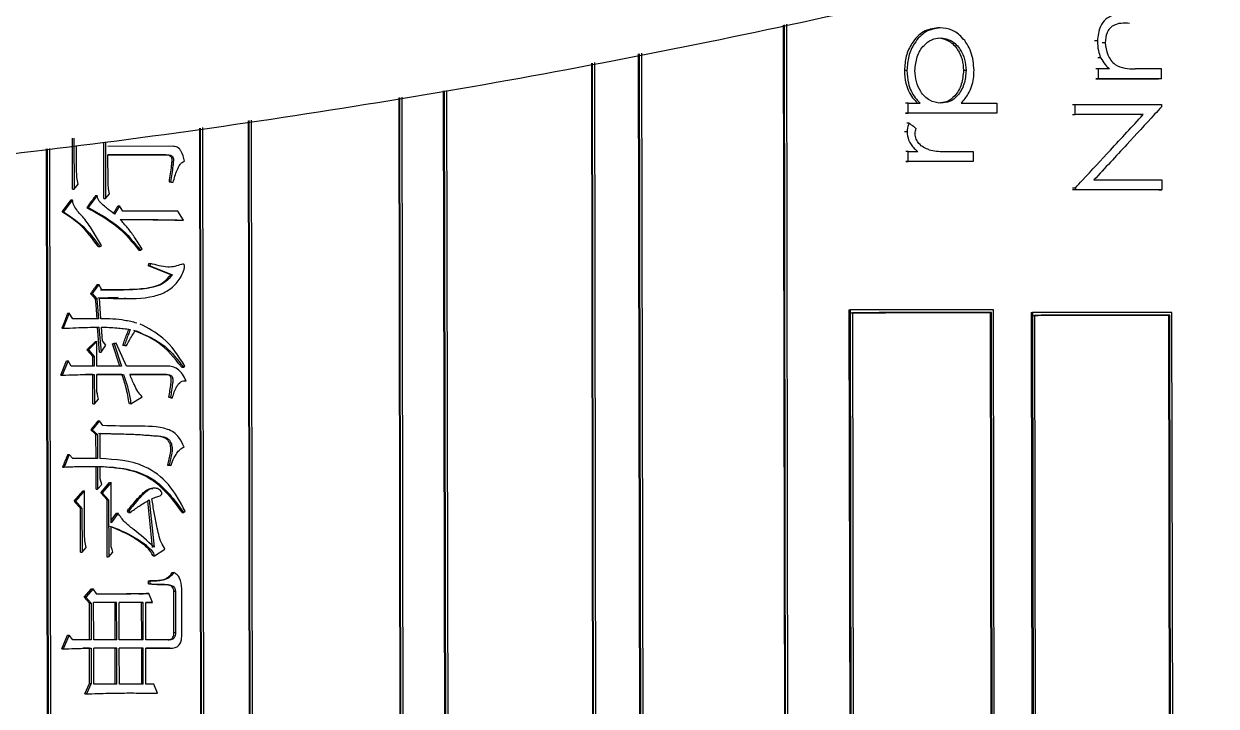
# Model space of a CAD drawing. Header units: millimetres. Extents: x 2384 to 4064, y 886 to 2074.
# Drawn here: x 2948.62 to 2970.11, y 1083.35 to 1095.64 of the extents above; entities that cross this region are included whole.
import ezdxf

# ---------------------------------------------------------------- set-up
doc = ezdxf.new("R2010")
doc.units = ezdxf.units.MM

msp = doc.modelspace()

# ---------------------------------------------------------------- linework, layer by layer
at = {"color": 7, "linetype": 'Continuous', "lineweight": 25}
for p, q in [((2962.305, 1095.624), (2962.334, 1078.606)), ((2962.355, 1078.606), (2962.326, 1095.628)), ((2962.396, 1078.556), (2962.367, 1095.637)), ((2965.136, 1095.574), (2965.09, 1095.574)), ((2967.967, 1095.336), (2967.916, 1095.336)), ((2968.107, 1095.305), (2968.056, 1095.305)), ((2959.69, 1095.102), (2959.718, 1078.554)), ((2959.71, 1095.106), (2959.738, 1078.554)), ((2959.751, 1095.115), (2959.779, 1078.604)), ((2958.847, 1094.934), (2958.875, 1078.653)), ((2958.894, 1078.653), (2958.866, 1094.938)), ((2958.936, 1078.603), (2958.908, 1094.946)), ((2964.535, 1094.805), (2964.489, 1094.805)), ((2967.988, 1094.832), (2967.937, 1094.832)), ((2967.937, 1094.653), (2969.071, 1094.653)), ((2967.988, 1094.653), (2967.937, 1094.653)), ((2968.186, 1094.833), (2967.988, 1094.832)), ((2967.988, 1094.653), (2967.988, 1094.832)), ((2969.123, 1094.654), (2967.988, 1094.653)), ((2969.123, 1094.833), (2968.647, 1094.833)), ((2969.123, 1094.654), (2969.071, 1094.653)), ((2969.123, 1094.654), (2969.123, 1094.833)), ((2956.176, 1094.436), (2956.203, 1078.601)), ((2956.194, 1094.439), (2956.221, 1078.601)), ((2956.236, 1094.445), (2956.263, 1078.651)), ((2955.376, 1094.314), (2955.402, 1078.6)), ((2955.42, 1078.6), (2955.393, 1094.317)), ((2955.462, 1078.55), (2955.435, 1094.323)), ((2964.556, 1094.215), (2964.511, 1094.214)), ((2964.557, 1094.035), (2964.556, 1094.215)), ((2964.556, 1094.215), (2964.773, 1094.215)), ((2965.514, 1094.215), (2966.153, 1094.216)), ((2966.153, 1094.216), (2966.153, 1094.036)), ((2967.518, 1094.191), (2967.567, 1094.191)), ((2967.567, 1094.191), (2969.124, 1094.192)), ((2967.568, 1094.012), (2967.567, 1094.191)), ((2969.124, 1094.192), (2969.124, 1094.151)), ((2966.105, 1094.036), (2964.511, 1094.035)), ((2964.511, 1094.035), (2964.557, 1094.035)), ((2966.153, 1094.036), (2964.557, 1094.035)), ((2966.153, 1094.036), (2966.105, 1094.036)), ((2967.518, 1094.011), (2967.568, 1094.012)), ((2968.795, 1094.012), (2967.568, 1094.012)), ((2968.743, 1094.012), (2968.795, 1094.012)), ((2951.782, 1093.766), (2951.808, 1078.646)), ((2951.823, 1078.646), (2951.797, 1093.768)), ((2951.866, 1078.596), (2951.84, 1093.775)), ((2952.656, 1093.899), (2952.682, 1078.547)), ((2952.672, 1093.902), (2952.698, 1078.547)), ((2952.715, 1093.908), (2952.741, 1078.597)), ((2949.494, 1092.668), (2949.493, 1093.587)), ((2949.519, 1093.587), (2949.521, 1092.668)), ((2949.02, 1093.394), (2949.045, 1078.593)), ((2949.033, 1093.395), (2949.058, 1078.593)), ((2949.077, 1093.4), (2949.102, 1078.643)), ((2949.567, 1092.971), (2949.567, 1093.452)), ((2950.059, 1092.495), (2950.058, 1093.504)), ((2950.085, 1093.507), (2950.087, 1092.495)), ((2951.297, 1093.438), (2950.132, 1093.437)), ((2964.558, 1093.343), (2964.512, 1093.343)), ((2964.558, 1093.163), (2964.558, 1093.343)), ((2964.558, 1093.343), (2964.731, 1093.343)), ((2965.335, 1093.343), (2965.726, 1093.344)), ((2965.726, 1093.344), (2965.727, 1093.164)), ((2951.175, 1093.286), (2950.132, 1093.285)), ((2950.132, 1093.285), (2951.204, 1093.286)), ((2950.133, 1092.798), (2950.132, 1093.285)), ((2951.176, 1093.286), (2951.205, 1093.286)), ((2965.679, 1093.164), (2964.512, 1093.163)), ((2964.512, 1093.163), (2964.558, 1093.163)), ((2965.727, 1093.164), (2964.558, 1093.163)), ((2965.727, 1093.164), (2965.679, 1093.164)), ((2949.521, 1092.668), (2949.596, 1092.754)), ((2951.279, 1092.789), (2951.232, 1092.799)), ((2951.261, 1092.8), (2951.308, 1092.789)), ((2951.279, 1092.789), (2951.308, 1092.789)), ((2967.57, 1092.69), (2967.57, 1092.653)), ((2967.906, 1092.832), (2969.126, 1092.833)), ((2969.126, 1092.833), (2969.126, 1092.654)), ((2949.306, 1092.256), (2949.466, 1092.473)), ((2949.493, 1092.473), (2949.333, 1092.257)), ((2949.466, 1092.473), (2949.493, 1092.473)), ((2949.494, 1092.668), (2949.521, 1092.668)), ((2949.936, 1092.549), (2949.776, 1092.333)), ((2949.909, 1092.549), (2949.936, 1092.549)), ((2950.059, 1092.495), (2950.087, 1092.495)), ((2950.087, 1092.495), (2950.162, 1092.582)), ((2969.074, 1092.653), (2967.52, 1092.652)), ((2967.57, 1092.653), (2967.52, 1092.652)), ((2969.126, 1092.654), (2967.57, 1092.653)), ((2949.333, 1092.257), (2949.306, 1092.256)), ((2949.749, 1092.333), (2949.776, 1092.333)), ((2950.341, 1092.366), (2950.247, 1092.214)), ((2950.398, 1092.269), (2950.341, 1092.366)), ((2951.393, 1092.27), (2950.398, 1092.269)), ((2951.496, 1092.108), (2951.393, 1092.27)), ((2951.496, 1092.108), (2951.467, 1092.107)), ((2949.957, 1091.63), (2949.985, 1091.63)), ((2949.985, 1091.63), (2950.013, 1091.652)), ((2950.69, 1091.566), (2950.719, 1091.566)), ((2950.719, 1091.566), (2950.747, 1091.588)), ((2950.86, 1091.285), (2950.869, 1091.328)), ((2951.263, 1091.123), (2950.86, 1091.285)), ((2950.869, 1091.328), (2950.897, 1091.328)), ((2950.897, 1091.328), (2950.888, 1091.285)), ((2950.888, 1091.285), (2951.292, 1091.123)), ((2951.263, 1091.123), (2951.292, 1091.123)), ((2949.967, 1090.948), (2949.845, 1090.786)), ((2949.845, 1090.786), (2949.93, 1090.689)), ((2950.024, 1090.851), (2949.967, 1090.948)), ((2949.93, 1090.689), (2949.959, 1090.332)), ((2950.314, 1090.714), (2949.95, 1090.699)), ((2950.006, 1090.332), (2949.977, 1090.7)), ((2950.428, 1090.699), (2950.456, 1090.7)), ((2949.43, 1090.429), (2949.327, 1090.158)), ((2949.496, 1090.331), (2949.43, 1090.429)), ((2949.959, 1090.332), (2949.496, 1090.331)), ((2963.489, 1090.49), (2963.509, 1078.507)), ((2963.489, 1090.49), (2963.511, 1090.49)), ((2963.511, 1090.49), (2963.532, 1078.507)), ((2963.552, 1090.44), (2963.572, 1078.557)), ((2966.032, 1090.442), (2966.056, 1090.442)), ((2966.032, 1090.442), (2966.052, 1078.559)), ((2966.076, 1078.559), (2966.056, 1090.442)), ((2966.116, 1078.509), (2966.096, 1090.492)), ((2966.772, 1090.442), (2966.792, 1078.459)), ((2966.772, 1090.442), (2966.796, 1090.442)), ((2966.796, 1090.442), (2966.816, 1078.46)), ((2966.835, 1090.392), (2966.855, 1078.51)), ((2969.273, 1090.394), (2969.247, 1090.394)), ((2969.247, 1090.394), (2969.267, 1078.511)), ((2969.293, 1078.511), (2969.273, 1090.394)), ((2969.332, 1078.461), (2969.312, 1090.444)), ((2949.3, 1090.158), (2949.327, 1090.158)), ((2949.979, 1089.726), (2949.941, 1090.18)), ((2949.968, 1090.18), (2950.007, 1089.726)), ((2950.035, 1089.932), (2950.015, 1090.18)), ((2950.505, 1090.138), (2950.463, 1090.142)), ((2950.505, 1090.138), (2950.533, 1090.138)), ((2949.753, 1089.769), (2949.904, 1089.921)), ((2949.931, 1089.921), (2949.78, 1089.769)), ((2949.932, 1089.477), (2949.931, 1089.921)), ((2950.091, 1089.856), (2950.035, 1089.932)), ((2949.857, 1089.65), (2949.753, 1089.769)), ((2949.78, 1089.769), (2949.884, 1089.65)), ((2950.007, 1089.726), (2950.091, 1089.856)), ((2950.214, 1089.878), (2950.252, 1089.888)), ((2950.347, 1089.478), (2950.214, 1089.878)), ((2950.214, 1089.878), (2950.242, 1089.878)), ((2950.279, 1089.889), (2950.242, 1089.878)), ((2950.242, 1089.878), (2950.374, 1089.478)), ((2950.468, 1089.478), (2950.279, 1089.889)), ((2950.44, 1089.845), (2950.402, 1089.856)), ((2950.402, 1089.856), (2950.43, 1089.856)), ((2950.43, 1089.856), (2950.468, 1089.846)), ((2950.44, 1089.845), (2950.468, 1089.846)), ((2949.283, 1089.314), (2949.386, 1089.574)), ((2949.413, 1089.574), (2949.309, 1089.314)), ((2949.47, 1089.477), (2949.413, 1089.574)), ((2949.885, 1089.477), (2949.47, 1089.477)), ((2949.858, 1089.477), (2949.857, 1089.65)), ((2949.884, 1089.65), (2949.885, 1089.477)), ((2950.374, 1089.478), (2949.932, 1089.477)), ((2951.201, 1089.479), (2950.468, 1089.478)), ((2951.491, 1089.457), (2951.519, 1089.479)), ((2949.858, 1089.326), (2949.727, 1089.324)), ((2949.859, 1088.795), (2949.858, 1089.326)), ((2949.858, 1089.326), (2949.885, 1089.326)), ((2949.885, 1089.326), (2949.886, 1088.796)), ((2950.384, 1089.326), (2949.932, 1089.326)), ((2949.932, 1089.326), (2950.412, 1089.326)), ((2949.932, 1089.012), (2949.932, 1089.326)), ((2950.384, 1089.326), (2950.412, 1089.326)), ((2951.163, 1089.327), (2950.525, 1089.326)), ((2950.525, 1089.326), (2951.192, 1089.327)), ((2951.163, 1089.327), (2951.192, 1089.327)), ((2951.462, 1089.457), (2951.491, 1089.457)), ((2949.886, 1088.796), (2949.961, 1088.882)), ((2950.545, 1088.797), (2950.751, 1088.926)), ((2951.267, 1088.905), (2951.229, 1088.916)), ((2951.258, 1088.916), (2951.296, 1088.906)), ((2951.267, 1088.905), (2951.296, 1088.906)), ((2949.859, 1088.795), (2949.886, 1088.796)), ((2950.545, 1088.797), (2950.517, 1088.796)), ((2949.98, 1088.493), (2949.849, 1088.33)), ((2950.037, 1088.406), (2949.98, 1088.493)), ((2949.849, 1088.33), (2949.943, 1088.244)), ((2949.917, 1087.811), (2949.916, 1088.244)), ((2949.916, 1088.244), (2949.943, 1088.244)), ((2949.943, 1088.244), (2949.944, 1087.811)), ((2949.991, 1087.811), (2949.99, 1088.266)), ((2949.434, 1087.886), (2949.34, 1087.659)), ((2949.501, 1087.811), (2949.434, 1087.886)), ((2949.944, 1087.811), (2949.501, 1087.811)), ((2949.314, 1087.659), (2949.34, 1087.659)), ((2949.918, 1087.259), (2949.917, 1087.671)), ((2949.917, 1087.671), (2949.944, 1087.671)), ((2949.944, 1087.671), (2949.945, 1087.26)), ((2949.992, 1087.444), (2949.991, 1087.671)), ((2951.241, 1087.694), (2951.204, 1087.694)), ((2951.204, 1087.694), (2951.233, 1087.694)), ((2951.233, 1087.694), (2951.269, 1087.694)), ((2951.241, 1087.694), (2951.269, 1087.694)), ((2949.945, 1087.26), (2950.02, 1087.346)), ((2950.02, 1087.346), (2949.992, 1087.444)), ((2950.003, 1087.195), (2950.162, 1087.379)), ((2950.19, 1087.379), (2950.03, 1087.195)), ((2950.191, 1086.654), (2950.19, 1087.379)), ((2949.523, 1087.043), (2949.682, 1087.227)), ((2949.711, 1086.426), (2949.709, 1087.227)), ((2949.918, 1087.259), (2949.945, 1087.26)), ((2950.116, 1087.065), (2950.003, 1087.195)), ((2950.03, 1087.195), (2950.143, 1087.065)), ((2950.956, 1087.277), (2950.942, 1087.276)), ((2950.971, 1087.277), (2950.958, 1087.277)), ((2949.523, 1087.043), (2949.549, 1087.043)), ((2949.549, 1087.043), (2949.663, 1086.913)), ((2949.637, 1086.123), (2949.636, 1086.913)), ((2949.663, 1086.913), (2949.636, 1086.913)), ((2949.663, 1086.913), (2949.664, 1086.124)), ((2950.117, 1086.037), (2950.116, 1087.065)), ((2950.143, 1087.065), (2950.145, 1086.038)), ((2950.934, 1086.211), (2950.85, 1087.05)), ((2950.877, 1087.066), (2950.962, 1086.212)), ((2950.191, 1086.693), (2950.285, 1086.827)), ((2950.313, 1086.827), (2950.191, 1086.654)), ((2950.285, 1086.827), (2950.313, 1086.827)), ((2950.501, 1086.838), (2950.483, 1086.871)), ((2950.51, 1086.871), (2950.529, 1086.839)), ((2951.496, 1086.84), (2951.524, 1086.861)), ((2950.192, 1086.222), (2950.191, 1086.589)), ((2949.637, 1086.123), (2949.664, 1086.124)), ((2949.664, 1086.124), (2949.739, 1086.21)), ((2950.145, 1086.038), (2950.22, 1086.124)), ((2950.972, 1086.06), (2951.159, 1086.179)), ((2950.86, 1085.551), (2950.86, 1085.606)), ((2950.86, 1085.606), (2950.888, 1085.606)), ((2950.888, 1085.606), (2950.888, 1085.552)), ((2951.291, 1085.757), (2951.32, 1085.758)), ((2949.705, 1085.312), (2949.836, 1085.464)), ((2949.863, 1085.464), (2949.731, 1085.312)), ((2949.929, 1085.367), (2949.863, 1085.464)), ((2950.86, 1085.551), (2950.888, 1085.552)), ((2950.936, 1085.216), (2950.87, 1085.379)), ((2951.319, 1085.422), (2951.348, 1085.423)), ((2951.321, 1084.676), (2951.319, 1085.422)), ((2951.348, 1085.423), (2951.35, 1084.676)), ((2951.462, 1084.622), (2951.461, 1085.466)), ((2949.799, 1085.204), (2949.705, 1085.312)), ((2949.731, 1085.312), (2949.826, 1085.204)), ((2949.8, 1084.544), (2949.799, 1085.204)), ((2949.826, 1085.204), (2949.827, 1084.544)), ((2950.287, 1085.216), (2949.873, 1085.215)), ((2949.874, 1084.544), (2949.873, 1085.215)), ((2950.26, 1085.215), (2949.873, 1085.215)), ((2950.26, 1085.215), (2950.287, 1085.216)), ((2950.261, 1084.545), (2950.26, 1085.215)), ((2950.289, 1084.545), (2950.287, 1085.216)), ((2950.767, 1085.216), (2950.334, 1085.216)), ((2950.336, 1084.545), (2950.334, 1085.216)), ((2950.739, 1085.216), (2950.334, 1085.215)), ((2950.739, 1085.216), (2950.767, 1085.216)), ((2950.74, 1084.545), (2950.739, 1085.216)), ((2950.768, 1084.546), (2950.767, 1085.216)), ((2950.908, 1085.216), (2950.814, 1085.216)), ((2950.814, 1085.216), (2950.936, 1085.216)), ((2950.815, 1084.546), (2950.814, 1085.216)), ((2950.908, 1085.216), (2950.936, 1085.216)), ((2949.301, 1084.381), (2949.404, 1084.63)), ((2949.431, 1084.63), (2949.327, 1084.382)), ((2949.497, 1084.544), (2949.431, 1084.63)), ((2949.827, 1084.544), (2949.497, 1084.544)), ((2950.289, 1084.545), (2949.874, 1084.544)), ((2950.768, 1084.546), (2950.336, 1084.545)), ((2951.247, 1084.546), (2950.815, 1084.546)), ((2951.321, 1084.676), (2951.35, 1084.676)), ((2949.486, 1084.388), (2949.509, 1084.388)), ((2949.8, 1084.393), (2949.681, 1084.392)), ((2949.801, 1083.755), (2949.8, 1084.393)), ((2949.827, 1084.393), (2949.828, 1083.755)), ((2950.289, 1084.394), (2949.874, 1084.393)), ((2949.875, 1083.744), (2949.874, 1084.393)), ((2950.261, 1084.393), (2949.874, 1084.393)), ((2950.261, 1084.393), (2950.289, 1084.394)), ((2950.262, 1083.744), (2950.261, 1084.393)), ((2950.29, 1083.744), (2950.289, 1084.394)), ((2950.768, 1084.394), (2950.336, 1084.394)), ((2950.337, 1083.745), (2950.336, 1084.394)), ((2950.74, 1084.394), (2950.336, 1084.393)), ((2950.74, 1084.394), (2950.768, 1084.394)), ((2950.741, 1083.745), (2950.74, 1084.394)), ((2950.769, 1083.745), (2950.768, 1084.394)), ((2950.815, 1084.394), (2951.275, 1084.395)), ((2951.246, 1084.394), (2950.815, 1084.394)), ((2950.816, 1083.745), (2950.815, 1084.394)), ((2951.246, 1084.394), (2951.275, 1084.395)), ((2949.717, 1083.571), (2949.801, 1083.755)), ((2949.828, 1083.755), (2949.744, 1083.571)), ((2949.801, 1083.755), (2949.828, 1083.755)), ((2950.29, 1083.744), (2949.875, 1083.744)), ((2950.769, 1083.745), (2950.337, 1083.745)), ((2950.957, 1083.745), (2950.816, 1083.745)), ((2951.023, 1083.583), (2950.957, 1083.745)), ((2950.995, 1083.583), (2951.023, 1083.583))]:
    msp.add_line(p, q, dxfattribs=at)
at = {"color": 7, "linetype": 'Continuous', "lineweight": 25, "flags": 128}
for points in [[(2965.601, 1094.807), (2965.586, 1094.807), (2965.57, 1094.807), (2965.554, 1094.807)], [(2964.577, 1093.856), (2964.554, 1093.856), (2964.531, 1093.855)], [(2951.232, 1092.799), (2951.239, 1092.8), (2951.246, 1092.8), (2951.261, 1092.8)], [(2967.52, 1092.69), (2967.548, 1092.69), (2967.57, 1092.69)], [(2969.074, 1092.653), (2969.104, 1092.653), (2969.126, 1092.654)], [(2950.313, 1092.366), (2950.329, 1092.366), (2950.341, 1092.366)], [(2950.86, 1091.285), (2950.876, 1091.285), (2950.888, 1091.285)], [(2949.818, 1090.786), (2949.833, 1090.786), (2949.845, 1090.786)], [(2949.94, 1090.948), (2949.955, 1090.948), (2949.967, 1090.948)], [(2949.903, 1090.689), (2949.911, 1090.589), (2949.919, 1090.489), (2949.931, 1090.332)], [(2949.903, 1090.689), (2949.918, 1090.689), (2949.93, 1090.689)], [(2949.43, 1090.429), (2949.415, 1090.428), (2949.404, 1090.428)], [(2949.904, 1089.921), (2949.919, 1089.921), (2949.931, 1089.921)], [(2949.753, 1089.769), (2949.769, 1089.769), (2949.78, 1089.769)], [(2949.979, 1089.726), (2949.995, 1089.726), (2950.007, 1089.726)], [(2950.252, 1089.888), (2950.267, 1089.889), (2950.279, 1089.889)], [(2949.386, 1089.574), (2949.401, 1089.574), (2949.413, 1089.574)], [(2949.857, 1089.65), (2949.872, 1089.65), (2949.884, 1089.65)], [(2949.283, 1089.314), (2949.298, 1089.314), (2949.309, 1089.314)], [(2951.509, 1089.208), (2951.518, 1089.209), (2951.527, 1089.209), (2951.539, 1089.209)], [(2949.961, 1088.882), (2949.95, 1088.931), (2949.941, 1088.972), (2949.932, 1089.012)], [(2951.229, 1088.916), (2951.241, 1088.916), (2951.25, 1088.916), (2951.258, 1088.916)], [(2949.953, 1088.493), (2949.969, 1088.493), (2949.98, 1088.493)], [(2949.822, 1088.33), (2949.837, 1088.33), (2949.849, 1088.33)], [(2949.408, 1087.886), (2949.423, 1087.886), (2949.434, 1087.886)], [(2950.162, 1087.379), (2950.178, 1087.379), (2950.19, 1087.379)], [(2949.682, 1087.227), (2949.697, 1087.227), (2949.709, 1087.227)], [(2950.003, 1087.195), (2950.018, 1087.195), (2950.03, 1087.195)], [(2950.116, 1087.065), (2950.131, 1087.065), (2950.143, 1087.065)], [(2950.483, 1086.871), (2950.493, 1086.871), (2950.502, 1086.871), (2950.51, 1086.871)], [(2950.501, 1086.838), (2950.517, 1086.838), (2950.529, 1086.839)], [(2951.467, 1086.839), (2951.477, 1086.839), (2951.487, 1086.84), (2951.496, 1086.84)], [(2950.145, 1086.038), (2950.129, 1086.037), (2950.117, 1086.037)], [(2950.22, 1086.124), (2950.206, 1086.173), (2950.192, 1086.222)], [(2950.944, 1086.06), (2950.951, 1086.06), (2950.958, 1086.06), (2950.972, 1086.06)], [(2949.836, 1085.464), (2949.851, 1085.464), (2949.863, 1085.464)], [(2950.842, 1085.378), (2950.858, 1085.378), (2950.87, 1085.379)], [(2949.705, 1085.312), (2949.72, 1085.312), (2949.731, 1085.312)], [(2949.799, 1085.204), (2949.814, 1085.204), (2949.826, 1085.204)], [(2949.404, 1084.63), (2949.419, 1084.63), (2949.431, 1084.63)], [(2949.301, 1084.381), (2949.316, 1084.381), (2949.327, 1084.382)], [(2949.717, 1083.571), (2949.732, 1083.571), (2949.744, 1083.571)]]:
    msp.add_lwpolyline(points, dxfattribs=at)
at = {"color": 7, "linetype": 'Continuous', "lineweight": 25}
for points, knots in [([(3082.217, 1240.42), (3082.236, 1241.671), (3082.29, 1245.228), (3082.133, 1251.093), (3081.649, 1257.998), (3080.846, 1264.874), (3079.731, 1271.706), (3078.305, 1278.48), (3076.571, 1285.182), (3074.534, 1291.798), (3072.197, 1298.314), (3069.564, 1304.717), (3066.643, 1310.993), (3063.438, 1317.129), (3059.956, 1323.112), (3056.205, 1328.93), (3052.192, 1334.571), (3047.926, 1340.023), (3043.416, 1345.275), (3038.671, 1350.315), (3033.701, 1355.133), (3028.516, 1359.72), (3023.127, 1364.065), (3017.545, 1368.16), (3011.783, 1371.996), (3005.851, 1375.565), (2999.763, 1378.86), (2993.53, 1381.873), (2987.167, 1384.599), (2980.686, 1387.031), (2974.1, 1389.165), (2967.425, 1390.997), (2960.672, 1392.522), (2953.857, 1393.737), (2946.994, 1394.64), (2940.096, 1395.228), (2933.179, 1395.502), (2926.256, 1395.459), (2919.343, 1395.101), (2912.453, 1394.427), (2905.602, 1393.44), (2898.802, 1392.141), (2892.069, 1390.533), (2885.416, 1388.62), (2878.857, 1386.405), (2872.407, 1383.893), (2866.077, 1381.089), (2859.882, 1378), (2853.835, 1374.63), (2847.947, 1370.989), (2842.232, 1367.082), (2836.702, 1362.919), (2831.366, 1358.508), (2826.238, 1353.858), (2821.328, 1348.979), (2816.645, 1343.88), (2812.199, 1338.574), (2808.001, 1333.07), (2804.058, 1327.38), (2800.378, 1321.516), (2796.97, 1315.49), (2793.841, 1309.316), (2790.997, 1303.004), (2788.443, 1296.57), (2786.186, 1290.025), (2784.23, 1283.385), (2782.579, 1276.662), (2781.236, 1269.871), (2780.205, 1263.026), (2779.487, 1256.14), (2779.085, 1249.23), (2778.998, 1242.308), (2779.227, 1235.389), (2779.771, 1228.488), (2780.63, 1221.618), (2781.801, 1214.796), (2783.283, 1208.034), (2785.071, 1201.346), (2787.163, 1194.747), (2789.554, 1188.25), (2792.238, 1181.87), (2795.211, 1175.618), (2798.467, 1169.509), (2801.998, 1163.554), (2805.796, 1157.767), (2809.855, 1152.159), (2814.166, 1146.743), (2818.719, 1141.528), (2823.505, 1136.527), (2828.515, 1131.749), (2833.738, 1127.206), (2839.162, 1122.905), (2844.777, 1118.856), (2850.571, 1115.067), (2856.532, 1111.547), (2862.647, 1108.303), (2868.904, 1105.341), (2875.289, 1102.668), (2881.79, 1100.289), (2888.393, 1098.209), (2895.084, 1096.432), (2901.848, 1094.963), (2908.673, 1093.804), (2915.544, 1092.957), (2922.446, 1092.425), (2929.365, 1092.209), (2936.287, 1092.308), (2943.197, 1092.723), (2950.081, 1093.453), (2956.925, 1094.497), (2963.713, 1095.852), (2970.433, 1097.515), (2977.07, 1099.483), (2983.61, 1101.751), (2990.04, 1104.316), (2996.346, 1107.172), (3002.516, 1110.312), (3008.535, 1113.731), (3014.392, 1117.421), (3020.075, 1121.374), (3025.571, 1125.583), (3030.87, 1130.038), (3035.96, 1134.73), (3040.83, 1139.649), (3045.471, 1144.786), (3049.873, 1150.129), (3054.026, 1155.667), (3057.922, 1161.389), (3061.553, 1167.283), (3064.912, 1173.336), (3067.99, 1179.537), (3070.783, 1185.871), (3073.283, 1192.326), (3075.486, 1198.889), (3077.388, 1205.545), (3078.984, 1212.282), (3080.27, 1219.083), (3081.245, 1225.937), (3081.894, 1232.707), (3082.145, 1237.542), (3082.208, 1240.073), (3082.217, 1240.42)], [0, 0, 0, 0, 0.00394, 0.011205, 0.01847, 0.025736, 0.033001, 0.040266, 0.047531, 0.054797, 0.062062, 0.069327, 0.076593, 0.083858, 0.091123, 0.098389, 0.105654, 0.112919, 0.120185, 0.12745, 0.134715, 0.141981, 0.149246, 0.156511, 0.163777, 0.171042, 0.178307, 0.185573, 0.192838, 0.200103, 0.207369, 0.214634, 0.221899, 0.229165, 0.23643, 0.243695, 0.250961, 0.258226, 0.265491, 0.272757, 0.280022, 0.287287, 0.294553, 0.301818, 0.309083, 0.316349, 0.323614, 0.330879, 0.338145, 0.34541, 0.352675, 0.35994, 0.367206, 0.374471, 0.381736, 0.389002, 0.396267, 0.403532, 0.410798, 0.418063, 0.425328, 0.432594, 0.439859, 0.447124, 0.45439, 0.461655, 0.46892, 0.476186, 0.483451, 0.490716, 0.497982, 0.505247, 0.512512, 0.519778, 0.527043, 0.534308, 0.541574, 0.548839, 0.556104, 0.56337, 0.570635, 0.5779, 0.585166, 0.592431, 0.599696, 0.606962, 0.614227, 0.621492, 0.628758, 0.636023, 0.643288, 0.650554, 0.657819, 0.665084, 0.67235, 0.679615, 0.68688, 0.694146, 0.701411, 0.708676, 0.715941, 0.723207, 0.730472, 0.737737, 0.745003, 0.752268, 0.759533, 0.766799, 0.774064, 0.781329, 0.788595, 0.79586, 0.803125, 0.810391, 0.817656, 0.824921, 0.832187, 0.839452, 0.846717, 0.853983, 0.861248, 0.868513, 0.875779, 0.883044, 0.890309, 0.897575, 0.90484, 0.912105, 0.919371, 0.926636, 0.933901, 0.941167, 0.948432, 0.955697, 0.962963, 0.970228, 0.977493, 0.984759, 0.992024, 0.998907, 1, 1, 1, 1]), ([(2968.241, 1095.802), (2968.198, 1095.78), (2968.11, 1095.737), (2967.993, 1095.576), (2967.977, 1095.428), (2967.967, 1095.336)], [0, 0, 0, 0, 0.269907, 0.547967, 1, 1, 1, 1]), ([(2965.09, 1095.574), (2964.999, 1095.559), (2964.816, 1095.53), (2964.623, 1095.315), (2964.506, 1095.067), (2964.494, 1094.893), (2964.489, 1094.805)], [0, 0, 0, 0, 0.266382, 0.543243, 0.769246, 1, 1, 1, 1]), ([(2965.136, 1095.574), (2965.046, 1095.56), (2964.862, 1095.53), (2964.67, 1095.315), (2964.552, 1095.067), (2964.541, 1094.893), (2964.535, 1094.805)], [0, 0, 0, 0, 0.26655, 0.543447, 0.769376, 1, 1, 1, 1]), ([(2965.744, 1094.812), (2965.734, 1094.923), (2965.714, 1095.144), (2965.551, 1095.394), (2965.351, 1095.551), (2965.207, 1095.566), (2965.136, 1095.574)], [0, 0, 0, 0, 0.292071, 0.575308, 0.790142, 1, 1, 1, 1]), ([(2968.546, 1095.653), (2968.443, 1095.658), (2968.312, 1095.665), (2968.185, 1095.562), (2968.121, 1095.46), (2968.113, 1095.367), (2968.107, 1095.305)], [0, 0, 0, 0, 0.482691, 0.611713, 0.745133, 1, 1, 1, 1]), ([(2964.679, 1094.804), (2964.687, 1094.889), (2964.702, 1095.057), (2964.821, 1095.252), (2964.975, 1095.372), (2965.084, 1095.387), (2965.138, 1095.395)], [0, 0, 0, 0, 0.292093, 0.575319, 0.790291, 1, 1, 1, 1]), ([(2965.092, 1095.394), (2965.16, 1095.382), (2965.299, 1095.356), (2965.45, 1095.197), (2965.538, 1095.006), (2965.549, 1094.874), (2965.554, 1094.807)], [0, 0, 0, 0, 0.2666489, 0.5430467, 0.7692572, 1, 1, 1, 1]), ([(2965.138, 1095.395), (2965.207, 1095.382), (2965.346, 1095.356), (2965.497, 1095.198), (2965.585, 1095.007), (2965.596, 1094.874), (2965.601, 1094.807)], [0, 0, 0, 0, 0.266814, 0.543252, 0.769388, 1, 1, 1, 1]), ([(2967.967, 1095.336), (2967.97, 1095.278), (2967.975, 1095.173), (2968.01, 1095.077), (2968.025, 1095.035)], [0, 0, 0, 0, 0.562438, 1, 1, 1, 1]), ([(2968.107, 1095.305), (2968.116, 1095.229), (2968.13, 1095.114), (2968.209, 1094.987), (2968.307, 1094.888), (2968.463, 1094.837), (2968.585, 1094.834), (2968.647, 1094.833)], [0, 0, 0, 0, 0.253517, 0.386716, 0.516625, 0.758749, 1, 1, 1, 1]), ([(2968.025, 1095.035), (2968.02, 1095.035), (2968.011, 1095.035), (2967.994, 1095.035), (2967.982, 1095.035), (2967.975, 1095.035)], [0, 0, 0, 0, 0.283374, 0.566748, 1, 1, 1, 1]), ([(2968.025, 1095.035), (2968.051, 1094.992), (2968.096, 1094.916), (2968.159, 1094.858), (2968.186, 1094.833)], [0, 0, 0, 0, 0.564241, 1, 1, 1, 1]), ([(2964.489, 1094.805), (2964.493, 1094.727), (2964.501, 1094.599), (2964.558, 1094.434), (2964.631, 1094.311), (2964.695, 1094.246), (2964.727, 1094.215)], [0, 0, 0, 0, 0.346827, 0.568879, 0.786606, 1, 1, 1, 1]), ([(2964.535, 1094.805), (2964.54, 1094.727), (2964.547, 1094.599), (2964.605, 1094.434), (2964.678, 1094.311), (2964.742, 1094.247), (2964.773, 1094.215)], [0, 0, 0, 0, 0.346738, 0.568766, 0.786522, 1, 1, 1, 1]), ([(2965.145, 1094.215), (2965.075, 1094.225), (2964.933, 1094.245), (2964.781, 1094.409), (2964.692, 1094.602), (2964.683, 1094.736), (2964.679, 1094.804)], [0, 0, 0, 0, 0.266696, 0.543155, 0.769236, 1, 1, 1, 1]), ([(2965.554, 1094.807), (2965.546, 1094.722), (2965.53, 1094.553), (2965.417, 1094.353), (2965.262, 1094.233), (2965.152, 1094.221), (2965.098, 1094.215)], [0, 0, 0, 0, 0.292207, 0.576087, 0.790517, 1, 1, 1, 1]), ([(2965.601, 1094.807), (2965.593, 1094.722), (2965.578, 1094.554), (2965.464, 1094.353), (2965.309, 1094.233), (2965.199, 1094.221), (2965.145, 1094.215)], [0, 0, 0, 0, 0.2920498, 0.5758729, 0.7903749, 1, 1, 1, 1]), ([(2965.514, 1094.215), (2965.559, 1094.269), (2965.635, 1094.359), (2965.703, 1094.516), (2965.738, 1094.661), (2965.742, 1094.761), (2965.744, 1094.812)], [0, 0, 0, 0, 0.332189, 0.552163, 0.775308, 1, 1, 1, 1]), ([(2967.57, 1092.69), (2967.612, 1092.736), (2967.823, 1092.962), (2968.233, 1093.403), (2968.597, 1093.798), (2968.795, 1094.012)], [0, 0, 0, 0, 0.102924, 0.514623, 1, 1, 1, 1]), ([(2969.124, 1094.151), (2969.082, 1094.106), (2968.874, 1093.879), (2968.469, 1093.439), (2968.103, 1093.045), (2967.906, 1092.832)], [0, 0, 0, 0, 0.103167, 0.515837, 1, 1, 1, 1]), ([(2964.577, 1093.856), (2964.564, 1093.828), (2964.543, 1093.779), (2964.539, 1093.724), (2964.537, 1093.699)], [0, 0, 0, 0, 0.556713, 1, 1, 1, 1]), ([(2964.577, 1093.856), (2964.589, 1093.846), (2964.613, 1093.827), (2964.655, 1093.794), (2964.684, 1093.771), (2964.702, 1093.757)], [0, 0, 0, 0, 0.29106, 0.582113, 1, 1, 1, 1]), ([(2964.537, 1093.699), (2964.533, 1093.699), (2964.524, 1093.699), (2964.509, 1093.699), (2964.498, 1093.699), (2964.491, 1093.699)], [0, 0, 0, 0, 0.2714541, 0.5429083, 1, 1, 1, 1]), ([(2964.537, 1093.699), (2964.542, 1093.649), (2964.552, 1093.566), (2964.606, 1093.468), (2964.664, 1093.399), (2964.708, 1093.361), (2964.731, 1093.343)], [0, 0, 0, 0, 0.347887, 0.569141, 0.786135, 1, 1, 1, 1]), ([(2964.681, 1093.665), (2964.683, 1093.683), (2964.686, 1093.715), (2964.697, 1093.744), (2964.702, 1093.757)], [0, 0, 0, 0, 0.561605, 1, 1, 1, 1]), ([(2964.934, 1093.375), (2964.901, 1093.388), (2964.834, 1093.413), (2964.752, 1093.479), (2964.694, 1093.566), (2964.685, 1093.632), (2964.681, 1093.665)], [0, 0, 0, 0, 0.27091, 0.546501, 0.770523, 1, 1, 1, 1]), ([(2951.513, 1093.168), (2951.496, 1093.232), (2951.474, 1093.313), (2951.421, 1093.397), (2951.37, 1093.433), (2951.325, 1093.436), (2951.297, 1093.438)], [0, 0, 0, 0, 0.516375, 0.647506, 0.774622, 1, 1, 1, 1]), ([(2964.934, 1093.375), (2964.977, 1093.367), (2965.065, 1093.349), (2965.2, 1093.345), (2965.29, 1093.344), (2965.335, 1093.343)], [0, 0, 0, 0, 0.329099, 0.664237, 1, 1, 1, 1]), ([(2951.175, 1093.286), (2951.194, 1093.286), (2951.223, 1093.286), (2951.259, 1093.263), (2951.287, 1093.222), (2951.281, 1093.157), (2951.266, 1093.015), (2951.247, 1092.895), (2951.232, 1092.799)], [0, 0, 0, 0, 0.101215, 0.162636, 0.225686, 0.357241, 0.489, 1, 1, 1, 1]), ([(2951.204, 1093.287), (2951.222, 1093.286), (2951.252, 1093.286), (2951.288, 1093.264), (2951.316, 1093.222), (2951.31, 1093.158), (2951.295, 1093.015), (2951.276, 1092.895), (2951.261, 1092.8)], [0, 0, 0, 0, 0.101321, 0.162787, 0.225849, 0.357374, 0.489104, 1, 1, 1, 1]), ([(2951.308, 1092.789), (2951.328, 1092.863), (2951.358, 1092.976), (2951.418, 1093.094), (2951.465, 1093.153), (2951.497, 1093.163), (2951.513, 1093.168)], [0, 0, 0, 0, 0.509997, 0.771564, 0.888056, 1, 1, 1, 1]), ([(2949.596, 1092.754), (2949.587, 1092.794), (2949.57, 1092.865), (2949.568, 1092.939), (2949.567, 1092.971)], [0, 0, 0, 0, 0.5588348, 1, 1, 1, 1]), ([(2950.162, 1092.582), (2950.152, 1092.622), (2950.136, 1092.693), (2950.134, 1092.766), (2950.133, 1092.798)], [0, 0, 0, 0, 0.558835, 1, 1, 1, 1]), ([(2950.013, 1091.652), (2949.967, 1091.733), (2949.874, 1091.895), (2949.729, 1092.114), (2949.588, 1092.26), (2949.509, 1092.379), (2949.497, 1092.445), (2949.493, 1092.473)], [0, 0, 0, 0, 0.285278, 0.570817, 0.801554, 0.913771, 1, 1, 1, 1]), ([(2949.909, 1092.549), (2949.889, 1092.523), (2949.853, 1092.473), (2949.8, 1092.401), (2949.766, 1092.355), (2949.749, 1092.333)], [0, 0, 0, 0, 0.3665269, 0.6833038, 1, 1, 1, 1]), ([(2950.247, 1092.214), (2950.207, 1092.247), (2950.14, 1092.301), (2950.047, 1092.376), (2949.983, 1092.434), (2949.947, 1092.496), (2949.94, 1092.531), (2949.936, 1092.549)], [0, 0, 0, 0, 0.335742, 0.553226, 0.772641, 0.885172, 1, 1, 1, 1]), ([(2949.957, 1091.63), (2949.854, 1091.771), (2949.672, 1092.02), (2949.417, 1092.185), (2949.306, 1092.256)], [0, 0, 0, 0, 0.567263, 1, 1, 1, 1]), ([(2949.333, 1092.257), (2949.471, 1092.161), (2949.723, 1091.989), (2949.904, 1091.741), (2949.985, 1091.63)], [0, 0, 0, 0, 0.5527905, 1, 1, 1, 1]), ([(2949.749, 1092.333), (2949.949, 1092.224), (2950.31, 1092.029), (2950.573, 1091.709), (2950.69, 1091.566)], [0, 0, 0, 0, 0.5537621, 1, 1, 1, 1]), ([(2949.776, 1092.333), (2949.976, 1092.225), (2950.337, 1092.029), (2950.601, 1091.709), (2950.719, 1091.566)], [0, 0, 0, 0, 0.553842, 1, 1, 1, 1]), ([(2950.313, 1092.366), (2950.305, 1092.352), (2950.287, 1092.324), (2950.259, 1092.278), (2950.24, 1092.247), (2950.229, 1092.229)], [0, 0, 0, 0, 0.307757, 0.615513, 1, 1, 1, 1]), ([(2950.351, 1092.117), (2950.413, 1092.117), (2950.493, 1092.117), (2950.58, 1092.118), (2950.605, 1092.118), (2950.612, 1092.118)], [0, 0, 0, 0, 0.709916, 0.914008, 1, 1, 1, 1]), ([(2950.351, 1092.117), (2950.422, 1092.117), (2950.649, 1092.118), (2951.031, 1092.118), (2951.341, 1092.111), (2951.496, 1092.108)], [0, 0, 0, 0, 0.185877, 0.592895, 1, 1, 1, 1]), ([(2950.747, 1091.588), (2950.7, 1091.662), (2950.619, 1091.793), (2950.488, 1091.972), (2950.397, 1092.069), (2950.351, 1092.117)], [0, 0, 0, 0, 0.396377, 0.697042, 1, 1, 1, 1]), ([(2950.942, 1092.116), (2950.949, 1092.116), (2950.973, 1092.116), (2951.016, 1092.116), (2951.087, 1092.115), (2951.158, 1092.114), (2951.228, 1092.113), (2951.282, 1092.111), (2951.335, 1092.11), (2951.379, 1092.109), (2951.423, 1092.108), (2951.45, 1092.108), (2951.467, 1092.107)], [0, 0, 0, 0, 0.039114, 0.140347, 0.24158, 0.444046, 0.545279, 0.646513, 0.747746, 0.848979, 0.899595, 1, 1, 1, 1]), ([(2949.977, 1090.7), (2950.087, 1090.699), (2950.417, 1090.699), (2950.835, 1090.683), (2951.198, 1090.816), (2951.392, 1090.977), (2951.481, 1091.145), (2951.513, 1091.252), (2951.514, 1091.284), (2951.511, 1091.297), (2951.506, 1091.306), (2951.498, 1091.311), (2951.482, 1091.314), (2951.427, 1091.305), (2951.34, 1091.264), (2951.145, 1091.257), (2951.001, 1091.298), (2950.897, 1091.328)], [0, 0, 0, 0, 0.135327, 0.406325, 0.505863, 0.604599, 0.704193, 0.727758, 0.736924, 0.740734, 0.744584, 0.747978, 0.752269, 0.763986, 0.816092, 0.868751, 1, 1, 1, 1]), ([(2949.996, 1090.851), (2950.218, 1090.85), (2950.554, 1090.849), (2950.945, 1090.892), (2951.155, 1090.99), (2951.226, 1091.078), (2951.263, 1091.123)], [0, 0, 0, 0, 0.495882, 0.753994, 0.87536, 1, 1, 1, 1]), ([(2951.292, 1091.123), (2951.255, 1091.078), (2951.184, 1090.99), (2950.973, 1090.892), (2950.582, 1090.849), (2950.245, 1090.85), (2950.024, 1090.851)], [0, 0, 0, 0, 0.124573, 0.245923, 0.504057, 1, 1, 1, 1]), ([(2949.94, 1090.948), (2949.919, 1090.921), (2949.879, 1090.867), (2949.838, 1090.813), (2949.818, 1090.786)], [0, 0, 0, 0, 0.5, 1, 1, 1, 1]), ([(2949.818, 1090.786), (2949.828, 1090.773), (2949.848, 1090.751), (2949.876, 1090.719), (2949.894, 1090.699), (2949.903, 1090.689)], [0, 0, 0, 0, 0.380992, 0.690496, 1, 1, 1, 1]), ([(2949.404, 1090.428), (2949.392, 1090.397), (2949.369, 1090.337), (2949.334, 1090.247), (2949.312, 1090.187), (2949.3, 1090.158)], [0, 0, 0, 0, 0.343596, 0.671798, 1, 1, 1, 1]), ([(2950.651, 1090.253), (2950.578, 1090.271), (2950.436, 1090.305), (2950.22, 1090.328), (2950.077, 1090.331), (2950.006, 1090.332)], [0, 0, 0, 0, 0.343365, 0.670574, 1, 1, 1, 1]), ([(2966.096, 1090.492), (2965.839, 1090.492), (2965.326, 1090.491), (2964.466, 1090.491), (2963.858, 1090.49), (2963.511, 1090.49)], [0, 0, 0, 0, 0.300085, 0.600171, 1, 1, 1, 1]), ([(2963.529, 1090.44), (2964, 1090.44), (2964.84, 1090.441), (2965.668, 1090.442), (2966.032, 1090.442)], [0, 0, 0, 0, 0.559998, 1, 1, 1, 1]), ([(2966.056, 1090.442), (2965.8, 1090.442), (2965.287, 1090.441), (2964.452, 1090.441), (2963.872, 1090.44), (2963.552, 1090.44)], [0, 0, 0, 0, 0.30968, 0.619361, 1, 1, 1, 1]), ([(2969.312, 1090.444), (2969.062, 1090.444), (2968.564, 1090.444), (2967.726, 1090.443), (2967.134, 1090.443), (2966.796, 1090.442)], [0, 0, 0, 0, 0.300085, 0.600171, 1, 1, 1, 1]), ([(2966.811, 1090.392), (2967.269, 1090.393), (2968.087, 1090.393), (2968.893, 1090.394), (2969.247, 1090.394)], [0, 0, 0, 0, 0.559998, 1, 1, 1, 1]), ([(2969.273, 1090.394), (2969.024, 1090.394), (2968.525, 1090.394), (2967.713, 1090.393), (2967.147, 1090.393), (2966.835, 1090.392)], [0, 0, 0, 0, 0.30968, 0.619361, 1, 1, 1, 1]), ([(2949.327, 1090.158), (2949.402, 1090.162), (2949.547, 1090.169), (2949.761, 1090.176), (2949.899, 1090.179), (2949.968, 1090.18)], [0, 0, 0, 0, 0.353991, 0.676979, 1, 1, 1, 1]), ([(2950.015, 1090.18), (2950.061, 1090.179), (2950.153, 1090.175), (2950.326, 1090.166), (2950.452, 1090.149), (2950.533, 1090.138)], [0, 0, 0, 0, 0.265329, 0.530676, 1, 1, 1, 1]), ([(2950.402, 1089.856), (2950.413, 1089.888), (2950.434, 1089.951), (2950.469, 1090.044), (2950.493, 1090.106), (2950.505, 1090.138)], [0, 0, 0, 0, 0.332555, 0.666232, 1, 1, 1, 1]), ([(2950.533, 1090.138), (2950.521, 1090.107), (2950.497, 1090.044), (2950.463, 1089.951), (2950.441, 1089.888), (2950.43, 1089.856)], [0, 0, 0, 0, 0.335824, 0.667868, 1, 1, 1, 1]), ([(2950.468, 1089.846), (2950.482, 1089.876), (2950.513, 1089.938), (2950.567, 1090.028), (2950.607, 1090.087), (2950.627, 1090.116)], [0, 0, 0, 0, 0.318997, 0.658815, 1, 1, 1, 1]), ([(2951.462, 1089.457), (2951.328, 1089.624), (2951.091, 1089.919), (2950.748, 1090.057), (2950.599, 1090.116)], [0, 0, 0, 0, 0.566607, 1, 1, 1, 1]), ([(2950.627, 1090.116), (2950.816, 1090.036), (2951.159, 1089.891), (2951.388, 1089.592), (2951.491, 1089.457)], [0, 0, 0, 0, 0.552065, 1, 1, 1, 1]), ([(2951.519, 1089.479), (2951.4, 1089.663), (2951.19, 1089.987), (2950.856, 1090.16), (2950.711, 1090.235)], [0, 0, 0, 0, 0.567325, 1, 1, 1, 1]), ([(2951.539, 1089.209), (2951.52, 1089.251), (2951.484, 1089.333), (2951.397, 1089.424), (2951.298, 1089.472), (2951.233, 1089.477), (2951.201, 1089.479)], [0, 0, 0, 0, 0.29085, 0.572683, 0.787736, 1, 1, 1, 1]), ([(2949.309, 1089.314), (2949.387, 1089.317), (2949.522, 1089.322), (2949.714, 1089.325), (2949.828, 1089.325), (2949.885, 1089.326)], [0, 0, 0, 0, 0.406202, 0.703085, 1, 1, 1, 1]), ([(2950.517, 1088.796), (2950.499, 1088.897), (2950.468, 1089.077), (2950.41, 1089.25), (2950.384, 1089.326)], [0, 0, 0, 0, 0.560332, 1, 1, 1, 1]), ([(2950.412, 1089.326), (2950.445, 1089.23), (2950.504, 1089.057), (2950.532, 1088.876), (2950.545, 1088.797)], [0, 0, 0, 0, 0.559472, 1, 1, 1, 1]), ([(2950.751, 1088.926), (2950.722, 1088.957), (2950.663, 1089.019), (2950.597, 1089.16), (2950.552, 1089.263), (2950.525, 1089.326)], [0, 0, 0, 0, 0.273032, 0.55439, 1, 1, 1, 1]), ([(2951.229, 1088.916), (2951.243, 1088.998), (2951.26, 1089.102), (2951.275, 1089.226), (2951.265, 1089.291), (2951.216, 1089.326), (2951.18, 1089.327), (2951.163, 1089.327)], [0, 0, 0, 0, 0.512649, 0.647836, 0.776371, 0.88867, 1, 1, 1, 1]), ([(2951.192, 1089.328), (2951.209, 1089.327), (2951.244, 1089.326), (2951.294, 1089.291), (2951.304, 1089.227), (2951.289, 1089.103), (2951.272, 1088.999), (2951.258, 1088.916)], [0, 0, 0, 0, 0.1114431, 0.2238093, 0.3523203, 0.4874731, 1, 1, 1, 1]), ([(2951.296, 1088.906), (2951.315, 1088.977), (2951.345, 1089.085), (2951.427, 1089.188), (2951.491, 1089.214), (2951.523, 1089.21), (2951.539, 1089.209)], [0, 0, 0, 0, 0.514844, 0.772377, 0.886812, 1, 1, 1, 1]), ([(2949.953, 1088.493), (2949.931, 1088.466), (2949.888, 1088.411), (2949.844, 1088.357), (2949.822, 1088.33)], [0, 0, 0, 0, 0.5, 1, 1, 1, 1]), ([(2951.504, 1088.019), (2951.476, 1088.078), (2951.431, 1088.178), (2951.325, 1088.29), (2951.072, 1088.397), (2950.631, 1088.388), (2950.242, 1088.4), (2950.037, 1088.406)], [0, 0, 0, 0, 0.117175, 0.195607, 0.273983, 0.617816, 1, 1, 1, 1]), ([(2949.822, 1088.33), (2949.834, 1088.319), (2949.856, 1088.299), (2949.887, 1088.271), (2949.906, 1088.253), (2949.916, 1088.244)], [0, 0, 0, 0, 0.382915, 0.691457, 1, 1, 1, 1]), ([(2949.963, 1088.266), (2950.067, 1088.263), (2950.328, 1088.255), (2950.66, 1088.249), (2950.952, 1088.222), (2951.113, 1088.213), (2951.203, 1088.155), (2951.238, 1088.104), (2951.261, 1088.021), (2951.26, 1087.914), (2951.226, 1087.803), (2951.211, 1087.73), (2951.204, 1087.694)], [0, 0, 0, 0, 0.181299, 0.457663, 0.579053, 0.700829, 0.731015, 0.761316, 0.804638, 0.874729, 0.93745, 1, 1, 1, 1]), ([(2949.99, 1088.266), (2950.094, 1088.263), (2950.355, 1088.255), (2950.688, 1088.249), (2950.981, 1088.222), (2951.142, 1088.213), (2951.232, 1088.155), (2951.267, 1088.104), (2951.29, 1088.021), (2951.289, 1087.914), (2951.255, 1087.803), (2951.24, 1087.73), (2951.233, 1087.694)], [0, 0, 0, 0, 0.1811253, 0.4576889, 0.5792563, 0.7012124, 0.7313739, 0.7616486, 0.8049629, 0.874972, 0.9375719, 1, 1, 1, 1]), ([(2951.269, 1087.694), (2951.286, 1087.739), (2951.314, 1087.814), (2951.369, 1087.907), (2951.426, 1087.978), (2951.478, 1088.005), (2951.503, 1088.019)], [0, 0, 0, 0, 0.347969, 0.570232, 0.788278, 1, 1, 1, 1]), ([(2949.408, 1087.886), (2949.395, 1087.856), (2949.373, 1087.802), (2949.342, 1087.727), (2949.323, 1087.682), (2949.314, 1087.659)], [0, 0, 0, 0, 0.40434, 0.70217, 1, 1, 1, 1]), ([(2951.524, 1086.861), (2951.434, 1087.03), (2951.258, 1087.36), (2950.725, 1087.766), (2950.268, 1087.794), (2949.991, 1087.811)], [0, 0, 0, 0, 0.291315, 0.571379, 1, 1, 1, 1]), ([(2949.34, 1087.659), (2949.442, 1087.663), (2949.593, 1087.668), (2949.795, 1087.67), (2949.894, 1087.671), (2949.944, 1087.671)], [0, 0, 0, 0, 0.504421, 0.752199, 1, 1, 1, 1]), ([(2949.42, 1087.662), (2949.421, 1087.662), (2949.423, 1087.662), (2949.43, 1087.662), (2949.507, 1087.665), (2949.635, 1087.668), (2949.774, 1087.67), (2949.847, 1087.67), (2949.879, 1087.67), (2949.891, 1087.67), (2949.896, 1087.67), (2949.895, 1087.67), (2949.895, 1087.67)], [0, 0, 0, 0, 0.02489, 0.043497, 0.073841, 0.511328, 0.756286, 0.87119, 0.935907, 0.950781, 0.964459, 1, 1, 1, 1]), ([(2949.964, 1087.671), (2950.127, 1087.661), (2950.454, 1087.642), (2951.033, 1087.431), (2951.301, 1087.066), (2951.467, 1086.839)], [0, 0, 0, 0, 0.2743455, 0.5506038, 1, 1, 1, 1]), ([(2949.991, 1087.671), (2950.154, 1087.661), (2950.481, 1087.642), (2951.061, 1087.432), (2951.33, 1087.066), (2951.496, 1086.84)], [0, 0, 0, 0, 0.274438, 0.550747, 1, 1, 1, 1]), ([(2949.549, 1087.043), (2949.571, 1087.068), (2949.608, 1087.111), (2949.661, 1087.172), (2949.693, 1087.209), (2949.709, 1087.227)], [0, 0, 0, 0, 0.403163, 0.701581, 1, 1, 1, 1]), ([(2950.483, 1086.871), (2950.51, 1086.905), (2950.601, 1087.019), (2950.72, 1087.152), (2950.837, 1087.252), (2950.898, 1087.278), (2950.93, 1087.274), (2950.942, 1087.273)], [0, 0, 0, 0, 0.206641, 0.693448, 0.842403, 0.940968, 1, 1, 1, 1]), ([(2950.923, 1087.088), (2950.938, 1087.094), (2950.967, 1087.106), (2951.009, 1087.124), (2951.052, 1087.131), (2951.081, 1087.146), (2951.097, 1087.163), (2951.104, 1087.175), (2951.106, 1087.188), (2951.103, 1087.202), (2951.09, 1087.224), (2951.063, 1087.25), (2951.017, 1087.275), (2950.959, 1087.279), (2950.893, 1087.269), (2950.761, 1087.172), (2950.639, 1087.031), (2950.538, 1086.905), (2950.51, 1086.871)], [0, 0, 0, 0, 0.045749, 0.095482, 0.134462, 0.173995, 0.189093, 0.204332, 0.214834, 0.225309, 0.245321, 0.286806, 0.333021, 0.398218, 0.456081, 0.530646, 0.870563, 1, 1, 1, 1]), ([(2949.523, 1087.043), (2949.533, 1087.03), (2949.555, 1087.006), (2949.593, 1086.962), (2949.62, 1086.932), (2949.636, 1086.913)], [0, 0, 0, 0, 0.285744, 0.571488, 1, 1, 1, 1]), ([(2950.529, 1086.839), (2950.583, 1086.877), (2950.666, 1086.937), (2950.783, 1087.011), (2950.845, 1087.048), (2950.877, 1087.066)], [0, 0, 0, 0, 0.47738, 0.738597, 1, 1, 1, 1]), ([(2951.159, 1086.179), (2951.137, 1086.217), (2951.063, 1086.344), (2951.018, 1086.575), (2950.963, 1086.839), (2950.937, 1087.005), (2950.924, 1087.088)], [0, 0, 0, 0, 0.141538, 0.46861, 0.734143, 1, 1, 1, 1]), ([(2950.962, 1086.212), (2950.84, 1086.325), (2950.67, 1086.483), (2950.426, 1086.66), (2950.351, 1086.771), (2950.313, 1086.827)], [0, 0, 0, 0, 0.558592, 0.777619, 1, 1, 1, 1]), ([(2950.944, 1086.06), (2950.917, 1086.106), (2950.864, 1086.197), (2950.716, 1086.305), (2950.494, 1086.456), (2950.292, 1086.537), (2950.163, 1086.589)], [0, 0, 0, 0, 0.161167, 0.319552, 0.566043, 1, 1, 1, 1]), ([(2950.191, 1086.589), (2950.354, 1086.52), (2950.59, 1086.42), (2950.823, 1086.249), (2950.93, 1086.15), (2950.958, 1086.09), (2950.972, 1086.06)], [0, 0, 0, 0, 0.552978, 0.800501, 0.899342, 1, 1, 1, 1]), ([(2949.739, 1086.21), (2949.73, 1086.25), (2949.713, 1086.321), (2949.711, 1086.394), (2949.711, 1086.426)], [0, 0, 0, 0, 0.558835, 1, 1, 1, 1]), ([(2951.32, 1085.758), (2951.29, 1085.72), (2951.232, 1085.645), (2951.069, 1085.607), (2950.957, 1085.606), (2950.888, 1085.606)], [0, 0, 0, 0, 0.287878, 0.565058, 1, 1, 1, 1]), ([(2950.896, 1085.609), (2950.973, 1085.607), (2951.085, 1085.605), (2951.224, 1085.668), (2951.268, 1085.727), (2951.291, 1085.757)], [0, 0, 0, 0, 0.515675, 0.753365, 1, 1, 1, 1]), ([(2951.461, 1085.466), (2951.457, 1085.534), (2951.453, 1085.628), (2951.38, 1085.719), (2951.34, 1085.745), (2951.32, 1085.758)], [0, 0, 0, 0, 0.570161, 0.787713, 1, 1, 1, 1]), ([(2950.87, 1085.379), (2950.745, 1085.375), (2950.526, 1085.369), (2950.212, 1085.366), (2950.024, 1085.367), (2949.929, 1085.367)], [0, 0, 0, 0, 0.399782, 0.699877, 1, 1, 1, 1]), ([(2950.688, 1085.375), (2950.705, 1085.375), (2950.757, 1085.376), (2950.808, 1085.377), (2950.842, 1085.378)], [0, 0, 0, 0, 0.338563, 1, 1, 1, 1]), ([(2951.319, 1085.422), (2951.316, 1085.444), (2951.31, 1085.477), (2951.279, 1085.511), (2951.217, 1085.54), (2951.073, 1085.537), (2950.944, 1085.546), (2950.86, 1085.551)], [0, 0, 0, 0, 0.11794, 0.184974, 0.250242, 0.507076, 1, 1, 1, 1]), ([(2950.888, 1085.552), (2950.973, 1085.546), (2951.101, 1085.537), (2951.245, 1085.54), (2951.308, 1085.511), (2951.339, 1085.478), (2951.345, 1085.444), (2951.348, 1085.423)], [0, 0, 0, 0, 0.493024, 0.749907, 0.815172, 0.882174, 1, 1, 1, 1]), ([(2950.729, 1085.376), (2950.729, 1085.376), (2950.729, 1085.376), (2950.729, 1085.376), (2950.728, 1085.376), (2950.688, 1085.375), (2950.548, 1085.372), (2950.376, 1085.369), (2950.212, 1085.367), (2950.103, 1085.367), (2950.04, 1085.367), (2949.995, 1085.367), (2949.983, 1085.367), (2949.976, 1085.367)], [0, 0, 0, 0, 0.000501, 0.001666, 0.002976, 0.006201, 0.196214, 0.480312, 0.689724, 0.82221, 0.896979, 0.941811, 1, 1, 1, 1]), ([(2951.218, 1084.546), (2951.229, 1084.546), (2951.251, 1084.547), (2951.282, 1084.562), (2951.316, 1084.603), (2951.319, 1084.646), (2951.321, 1084.676)], [0, 0, 0, 0, 0.177832, 0.357864, 0.544114, 1, 1, 1, 1]), ([(2951.35, 1084.676), (2951.349, 1084.657), (2951.347, 1084.62), (2951.325, 1084.572), (2951.286, 1084.548), (2951.26, 1084.547), (2951.247, 1084.546)], [0, 0, 0, 0, 0.293264, 0.577265, 0.790625, 1, 1, 1, 1]), ([(2951.275, 1084.395), (2951.305, 1084.397), (2951.365, 1084.401), (2951.433, 1084.463), (2951.459, 1084.543), (2951.461, 1084.596), (2951.462, 1084.622)], [0, 0, 0, 0, 0.2667337, 0.5409494, 0.7687529, 1, 1, 1, 1]), ([(2949.327, 1084.382), (2949.395, 1084.384), (2949.512, 1084.389), (2949.679, 1084.392), (2949.778, 1084.393), (2949.827, 1084.393)], [0, 0, 0, 0, 0.406806, 0.703385, 1, 1, 1, 1]), ([(2949.744, 1083.571), (2949.81, 1083.573), (2950.01, 1083.58), (2950.324, 1083.587), (2950.683, 1083.587), (2950.91, 1083.584), (2951.023, 1083.583)], [0, 0, 0, 0, 0.155938, 0.467831, 0.733898, 1, 1, 1, 1])]:
    msp.add_open_spline(points, degree=3, knots=knots, dxfattribs=at)

doc.saveas('drawing.dxf')
